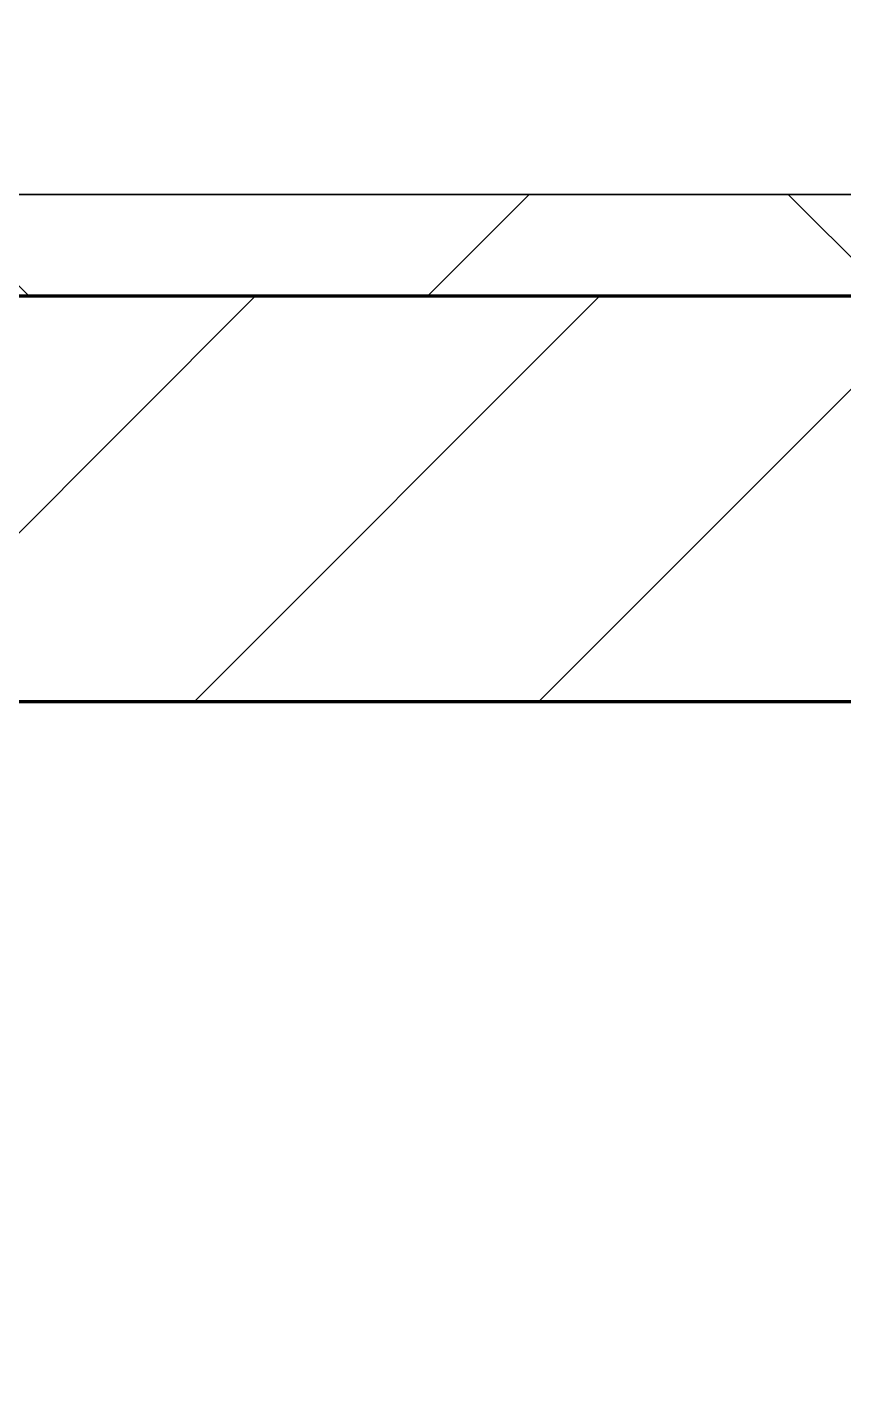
# Model space of a CAD drawing. Header units: millimetres. Extents: x -678720 to -601931, y -306 to 39239.
# Drawn here: x -671921 to -671519, y 3597 to 4262 of the extents above; entities that cross this region are included whole.
import ezdxf
from ezdxf.xclip import XClip

# ---------------------------------------------------------------- set-up
doc = ezdxf.new("R2010")
doc.units = ezdxf.units.MM
doc.header["$XCLIPFRAME"] = 0
for name, color, linetype, lineweight in [('A-GLAZ-CURT', 2, 'Continuous', 9), ('A-WALL', 5, 'Continuous', 35), ('A-WALL-FNSH', 2, 'Continuous', 35), ('A-WALL-PATT', 1, 'Continuous', 35)]:
    doc.layers.add(name, color=color, linetype=linetype, lineweight=lineweight)
doc.layers.add('A11_ALU.SOLID SHEET', color=2, linetype='Continuous')

# ---------------------------------------------------------------- blocks, each defined once
blk = doc.blocks.new('PPLS-PP19_Custom Tile Pattern - Custom Tile Pattern-V99-4234-01 ENLARGED MULTI-PURPOSE LEVEL - REFLECTED CEILING PLAN - SHEET 5')
at = {"layer": 'A-GLAZ-CURT'}
for p, q in [((-300, 0), (300, 0)), ((300, 0), (-300, 0)), ((195.99, 0), (213.31, 0)), ((213.31, 0), (195.99, 0)), ((231.03, 0), (300, 0)), ((-300, -50), (300, -50)), ((300, -50), (-300, -50))]:
    blk.add_line(p, q, dxfattribs=at)
for points, knots in [([(94.4, 0), (94.4, 0), (94.64, 0), (99.11, 0), (108.97, 0), (120.79, 0), (139.94, 0), (163.31, 0), (185.23, 0), (193.62, 0), (194.69, 0), (194.79, 0)], [-2348.345796, -2348.345796, -2348.345796, -2348.345796, -2310.419338, -2233.599744, -2052.234781, -1843.028543, -1530.39897, -1095.004608, -529.74427, -295.064701, -265.121568, -265.121568, -265.121568, -265.121568]), ([(168.37, 0), (167.68, 0), (162.47, 0), (147.02, 0), (117.98, 0), (101.91, 0), (100.34, 0)], [-543.375029, -543.375029, -543.375029, -543.375029, -530.793311, -458.593899, -401.860199, -395.777283, -395.777283, -395.777283, -395.777283]), ([(128.58, 0), (128.8, 0), (130.16, 0), (139.26, 0), (152.67, 0), (161.24, 0), (162.19, 0), (162.75, 0)], [-633.326174, -633.326174, -633.326174, -633.326174, -627.736123, -618.981161, -602.094757, -592.980799, -581.414464, -581.414464, -581.414464, -581.414464]), ([(193.8, 0), (193.33, 0), (190.11, 0), (183.13, 0), (171, 0), (161.95, 0), (161.28, 0), (158.35, 0), (157.85, 0), (157.77, 0)], [-11665.349007, -11665.349007, -11665.349007, -11665.349007, -11565.880756, -11105.624034, -10839.086983, -10768.332124, -10666.779182, -10580.760289, -10550.278881, -10550.278881, -10550.278881, -10550.278881]), ([(231.03, 0), (222.08, 0), (199.65, 0), (177.41, 0), (159.34, 0), (158.33, 0), (158.3, 0)], [-215.787645, -215.787645, -215.787645, -215.787645, -187.987675, -143.776725, -129.632772, -123.352749, -123.352749, -123.352749, -123.352749]), ([(159.07, 0), (159.13, 0), (160.84, 0), (165.21, 0), (174.15, 0), (185.98, 0), (208.82, 0), (219.42, 0), (230.06, 0)], [-115.643202, -115.643202, -115.643202, -115.643202, -114.681583, -87.660824, -65.295536, -41.623857, -24.459831, 0, 0, 0, 0]), ([(162.75, 0), (165.4, 0), (170.91, 0), (172.61, 0), (172.61, 0)], [-111.264224, -111.264224, -111.264224, -111.264224, -56.742688, -19.085662, -19.085662, -19.085662, -19.085662]), ([(230.85, 0), (229.87, 0), (225.54, 0), (221.1, 0), (200.27, 0), (182.99, 0), (174.27, 0), (169.67, 0), (168.99, 0)], [-9277.501931, -9277.501931, -9277.501931, -9277.501931, -9221.510254, -9016.44624, -8717.832359, -8253.978395, -8152.463617, -8069.855175, -8069.855175, -8069.855175, -8069.855175]), ([(215.22, 0), (214.62, 0), (210.55, 0), (203.98, 0), (187.54, 0), (175.3, 0), (169.49, 0)], [-203.825446, -203.825446, -203.825446, -203.825446, -198.527383, -184.406837, -162.427601, -142.916156, -142.916156, -142.916156, -142.916156]), ([(171.51, 0), (176.48, 0), (193.23, 0), (201.73, 0), (208.81, 0), (213.9, 0), (241.96, 0), (266.73, 0), (281.71, 0), (291.71, 0), (296.52, 0), (297.86, 0), (298.09, 0)], [-7971.819559, -7971.819559, -7971.819559, -7971.819559, -7784.112253, -7606.717214, -7289.299508, -7042.621073, -6582.165592, -6068.460911, -5766.029927, -5566.724884, -5280.360606, -5199.253518, -5199.253518, -5199.253518, -5199.253518]), ([(172.07, 0), (177.66, 0), (187.87, 0), (201.08, 0), (207.47, 0), (213.96, 0), (215.11, 0)], [-255.364076, -255.364076, -255.364076, -255.364076, -237.955587, -223.92608, -215.862851, -208.75215, -208.75215, -208.75215, -208.75215]), ([(300, 0), (288.22, 0), (262, 0), (230.43, 0), (219.94, 0), (219.02, 0)], [-12528.858583, -12528.858583, -12528.858583, -12528.858583, -11905.454923, -11162.864862, -10856.732305, -10856.732305, -10856.732305, -10856.732305]), ([(219.9, 0), (220.86, 0), (224.09, 0), (228.55, 0), (231.02, 0)], [-10670.940496, -10670.940496, -10670.940496, -10670.940496, -10511.382485, -10325.699505, -10325.699505, -10325.699505, -10325.699505]), ([(247.1, 0), (246.76, 0), (245.04, 0), (239.27, 0), (233.25, 0), (231.02, 0)], [-9649.085549, -9649.085549, -9649.085549, -9649.085549, -9581.591397, -9406.094246, -9280.669419, -9280.669419, -9280.669419, -9280.669419]), ([(300, 0), (286.53, 0), (263.48, 0), (240.39, 0), (231.11, 0)], [-285.253232, -285.253232, -285.253232, -285.253232, -244.693688, -215.867311, -215.867311, -215.867311, -215.867311]), ([(232.07, 0), (237.08, 0), (243.47, 0), (246.54, 0), (246.96, 0)], [-10299.356879, -10299.356879, -10299.356879, -10299.356879, -9925.173265, -9834.877357, -9834.877357, -9834.877357, -9834.877357]), ([(284.76, 0), (284.76, 0), (285.09, 0), (287.47, 0), (293.59, 0), (297.76, 0), (300, 0)], [-4110.630118, -4110.630118, -4110.630118, -4110.630118, -4053.389046, -3959.664717, -3862.421465, -3746.95702, -3746.95702, -3746.95702, -3746.95702]), ([(297.38, 0), (295.84, 0), (291.62, 0), (285.38, 0), (284.87, 0)], [-4803.172655, -4803.172655, -4803.172655, -4803.172655, -4358.271401, -4143.037883, -4143.037883, -4143.037883, -4143.037883])]:
    blk.add_open_spline(points, degree=3, knots=knots, dxfattribs=at)
for points in [[(168.74, 0), (168.74, 0), (169.81, 0), (171.51, 0)], [(195.11, 0), (194.91, 0), (194.44, 0), (193.8, 0)]]:
    blk.add_open_spline(points, degree=3, dxfattribs=at)
blk = doc.blocks.new('PPLS-PP19_Custom Tile Pattern - Custom Tile Pattern-V100-4234-01 ENLARGED MULTI-PURPOSE LEVEL - REFLECTED CEILING PLAN - SHEET 5')
at = {"layer": 'A-GLAZ-CURT'}
for p, q in [((-300, 0), (300, 0)), ((300, 0), (-300, 0)), ((-293.07, 0), (-275.75, 0)), ((-275.75, 0), (-293.07, 0)), ((-222.32, 0), (-205, 0)), ((-205, 0), (-222.32, 0)), ((-300, -50), (300, -50)), ((300, -50), (-300, -50))]:
    blk.add_line(p, q, dxfattribs=at)
at = {"layer": 'A-GLAZ-CURT', "flags": 128}
for points in [[(-300, 0), (-291.56, 0), (-283.3, 0), (-275.2, 0), (-267.26, 0), (-259.45, 0), (-251.77, 0), (-244.2, 0), (-237.13, 0)], [(-237.13, 0), (-244.39, 0), (-251.96, 0), (-259.67, 0), (-267.51, 0), (-275.48, 0), (-283.55, 0), (-291.73, 0), (-300, 0)], [(-125.17, 0), (-128.55, 0), (-134.16, 0), (-140.03, 0), (-145.5, 0), (-150.63, 0), (-155.53, 0), (-160.27, 0), (-164.95, 0), (-169.65, 0), (-174.47, 0), (-179.49, 0), (-184.81, 0), (-190.44, 0), (-196.37, 0), (-202.58, 0), (-209.04, 0), (-215.73, 0), (-222.63, 0), (-229.72, 0), (-236.97, 0)], [(-236.74, 0), (-229.36, 0), (-222.06, 0), (-214.83, 0), (-207.71, 0), (-200.76, 0), (-194.02, 0), (-187.54, 0), (-181.38, 0), (-175.58, 0), (-171.16, 0)], [(-170.25, 0), (-165.64, 0), (-162.01, 0), (-159.53, 0), (-157.46, 0), (-154.52, 0), (-149.42, 0), (-141.84, 0), (-132.81, 0), (-126.08, 0)]]:
    blk.add_lwpolyline(points, dxfattribs=at)
at = {"layer": 'A-GLAZ-CURT'}
for points, knots in [([(-300, 0), (-284.65, 0), (-236.57, 0), (-174.61, 0), (-129.95, 0), (-110.8, 0), (-99.5, 0), (-91.46, 0)], [-5323.127839, -5323.127839, -5323.127839, -5323.127839, -4502.809032, -2700.551212, -1002.059161, -460.363443, 0, 0, 0, 0]), ([(-171.21, 0), (-184.62, 0), (-218.65, 0), (-262.56, 0), (-294.48, 0), (-300, 0)], [-16151.044612, -16151.044612, -16151.044612, -16151.044612, -15131.813646, -13729.592194, -13439.944408, -13439.944408, -13439.944408, -13439.944408]), ([(-137.88, 0), (-140.56, 0), (-147.66, 0), (-147.69, 0), (-158.72, 0), (-174.02, 0), (-185.59, 0), (-209.77, 0), (-232.01, 0), (-255.22, 0), (-262.59, 0), (-264.9, 0), (-265.4, 0)], [-3187.727384, -3187.727384, -3187.727384, -3187.727384, -2919.378265, -2477.344047, -2237.412286, -2029.680487, -1755.085331, -1400.429864, -858.079193, -543.655514, -208.940337, 0, 0, 0, 0]), ([(-258.6, 0), (-257.91, 0), (-254.26, 0), (-246.46, 0), (-239.86, 0), (-237.77, 0)], [-5722.54675, -5722.54675, -5722.54675, -5722.54675, -5657.471696, -5413.335975, -5300.076856, -5300.076856, -5300.076856, -5300.076856]), ([(-237.13, 0), (-232.14, 0), (-223.83, 0), (-213.1, 0), (-200.2, 0), (-187.05, 0), (-176.95, 0), (-171.21, 0)], [-5288.387132, -5288.387132, -5288.387132, -5288.387132, -5017.494783, -4832.723979, -4666.091899, -4349.945572, -4073.147577, -4073.147577, -4073.147577, -4073.147577]), ([(-133.82, 0), (-135.51, 0), (-137.8, 0), (-149.31, 0), (-162.01, 0), (-177.91, 0), (-199.46, 0), (-216.65, 0), (-231.26, 0), (-233.46, 0), (-234, 0)], [-2731.647847, -2731.647847, -2731.647847, -2731.647847, -2418.507304, -2308.929706, -2113.765672, -1763.376603, -1422.553702, -978.033455, -846.069444, -682.911962, -682.911962, -682.911962, -682.911962]), ([(-233.49, 0), (-233.44, 0), (-232.38, 0), (-230.74, 0), (-225.3, 0), (-223.63, 0)], [-455.274641, -455.274641, -455.274641, -455.274641, -440.605512, -119.536984, 0, 0, 0, 0]), ([(-223.63, 0), (-219.39, 0), (-206.17, 0), (-188.58, 0), (-169.02, 0), (-152.12, 0), (-136.84, 0), (-127.33, 0), (-124.19, 0), (-123.43, 0), (-123.28, 0)], [-5463.295695, -5463.295695, -5463.295695, -5463.295695, -5161.076232, -4739.070012, -4465.409639, -4149.119819, -3839.893365, -3647.167523, -3488.92562, -3439.852845, -3439.852845, -3439.852845, -3439.852845]), ([(-105.28, 0), (-114.26, 0), (-134.65, 0), (-158.22, 0), (-171.17, 0)], [-18068.529621, -18068.529621, -18068.529621, -18068.529621, -17136.203329, -16151.889957, -16151.889957, -16151.889957, -16151.889957]), ([(-171.08, 0), (-169.62, 0), (-164.61, 0), (-158.7, 0), (-157.22, 0)], [-4071.073527, -4071.073527, -4071.073527, -4071.073527, -4000.813434, -3840.635403, -3840.635403, -3840.635403, -3840.635403]), ([(-152.35, 0), (-151.03, 0), (-147.71, 0), (-143.57, 0), (-138.62, 0)], [-3494.978217, -3494.978217, -3494.978217, -3494.978217, -3371.022232, -3227.460399, -3227.460399, -3227.460399, -3227.460399]), ([(-118.78, 0), (-121.86, 0), (-126.28, 0), (-136.96, 0), (-147.46, 0), (-150.03, 0), (-150.57, 0)], [-5938.474035, -5938.474035, -5938.474035, -5938.474035, -5700.061948, -5508.838257, -5298.784692, -5196.16478, -5196.16478, -5196.16478, -5196.16478]), ([(-150.34, 0), (-150.07, 0), (-147.75, 0), (-142.6, 0), (-127.26, 0), (-113.26, 0), (-106.8, 0), (-105.29, 0)], [-4948.728362, -4948.728362, -4948.728362, -4948.728362, -4883.323924, -4440.880425, -4054.690705, -3793.097032, -3712.546174, -3712.546174, -3712.546174, -3712.546174]), ([(-39.4, 0), (-43.56, 0), (-56.17, 0), (-78.2, 0), (-110.94, 0), (-130.52, 0), (-147.74, 0), (-149.07, 0)], [-8369.627725, -8369.627725, -8369.627725, -8369.627725, -8073.216054, -7508.296369, -7004.680444, -6449.282163, -6277.220794, -6277.220794, -6277.220794, -6277.220794]), ([(-148.23, 0), (-146.94, 0), (-140.15, 0), (-137.28, 0), (-133.93, 0), (-128.78, 0), (-126.5, 0)], [-6162.058746, -6162.058746, -6162.058746, -6162.058746, -6017.569127, -5560.701257, -5364.112219, -5231.017328, -5231.017328, -5231.017328, -5231.017328]), ([(-105.28, 0), (-112.28, 0), (-123.63, 0), (-139.03, 0), (-146.11, 0), (-146.95, 0)], [-1320.953049, -1320.953049, -1320.953049, -1320.953049, -945.742622, -741.901385, -489.130243, -489.130243, -489.130243, -489.130243]), ([(-146.69, 0), (-146.59, 0), (-145.49, 0), (-135.69, 0), (-128.29, 0), (-125.15, 0)], [-420.34245, -420.34245, -420.34245, -420.34245, -406.956646, -290.263673, 0, 0, 0, 0]), ([(-127.41, 0), (-131.63, 0), (-133.16, 0), (-134.09, 0), (-134.15, 0)], [-8540.990293, -8540.990293, -8540.990293, -8540.990293, -8266.114998, -8246.473386, -8246.473386, -8246.473386, -8246.473386]), ([(-134.15, 0), (-133.32, 0), (-130.31, 0), (-117.33, 0), (-92.04, 0), (-74.02, 0), (-62.74, 0), (-60.36, 0), (-59.97, 0)], [-7657.439573, -7657.439573, -7657.439573, -7657.439573, -7293.749979, -6839.55839, -6236.997189, -5713.340575, -5140.470607, -5006.787413, -5006.787413, -5006.787413, -5006.787413]), ([(-120.13, 0), (-120.14, 0), (-120.24, 0), (-121.3, 0), (-129.25, 0), (-133.82, 0)], [-2933.992132, -2933.992132, -2933.992132, -2933.992132, -2920.575025, -2840.280255, -2731.647847, -2731.647847, -2731.647847, -2731.647847]), ([(-113.43, 0), (-113.44, 0), (-113.96, 0), (-119.73, 0), (-125.43, 0), (-127.03, 0), (-127.41, 0)], [-328.499627, -328.499627, -328.499627, -328.499627, -282.672656, -98.539552, -24.539552, 0, 0, 0, 0]), ([(-126.5, 0), (-122.44, 0), (-114.99, 0), (-107.93, 0), (-105.37, 0)], [-5231.017328, -5231.017328, -5231.017328, -5231.017328, -4994.692869, -4857.373233, -4857.373233, -4857.373233, -4857.373233]), ([(-125.15, 0), (-124.93, 0), (-121.96, 0), (-113.01, 0), (-98.9, 0), (-85.29, 0), (-71.67, 0), (-65.93, 0), (-65.07, 0)], [-3362.7396, -3362.7396, -3362.7396, -3362.7396, -3342.215224, -3074.362186, -2902.289527, -2605.247022, -2322.099534, -2241.8264, -2241.8264, -2241.8264, -2241.8264]), ([(-122.08, 0), (-122.01, 0), (-121.69, 0), (-121.2, 0), (-120.88, 0)], [-3136.336417, -3136.336417, -3136.336417, -3136.336417, -3110.304437, -3035.164275, -3035.164275, -3035.164275, -3035.164275]), ([(-106.25, 0), (-106.6, 0), (-109.17, 0), (-114.02, 0), (-117.28, 0), (-118.78, 0)], [-247.436418, -247.436418, -247.436418, -247.436418, -229.489605, -116.330425, 0, 0, 0, 0]), ([(-117.74, 0), (-117.19, 0), (-114.78, 0), (-113.43, 0), (-113.43, 0)], [-821.249067, -821.249067, -821.249067, -821.249067, -394.672656, -330.879064, -330.879064, -330.879064, -330.879064]), ([(-40.49, 0), (-41.6, 0), (-45.04, 0), (-58.97, 0), (-85.2, 0), (-107.61, 0), (-116.56, 0), (-117.56, 0)], [-3777.745706, -3777.745706, -3777.745706, -3777.745706, -3538.256648, -2842.901703, -2193.204658, -1433.981041, -985.49888, -985.49888, -985.49888, -985.49888]), ([(-115.82, 0), (-114.96, 0), (-110.41, 0), (-96.78, 0), (-71.33, 0), (-42.53, 0), (-12.78, 0), (4.23, 0), (9.64, 0), (10.14, 0), (10.18, 0)], [-5724.064692, -5724.064692, -5724.064692, -5724.064692, -5430.283136, -5103.229623, -4799.173296, -4065.652676, -3589.737505, -3285.047089, -3066.359526, -3044.715262, -3044.715262, -3044.715262, -3044.715262]), ([(-106.06, 0), (-107.77, 0), (-112.98, 0), (-114.94, 0), (-115.63, 0)], [-608.943052, -608.943052, -608.943052, -608.943052, -501.969187, -243.577221, -243.577221, -243.577221, -243.577221]), ([(-39.36, 0), (-39.83, 0), (-45.35, 0), (-56.24, 0), (-75.59, 0), (-91.68, 0), (-102.63, 0), (-105.34, 0)], [-1823.120591, -1823.120591, -1823.120591, -1823.120591, -1792.521578, -1466.981642, -1208.454564, -789.402658, -623.793414, -623.793414, -623.793414, -623.793414]), ([(-105.29, 0), (-99.45, 0), (-84.21, 0), (-63.44, 0), (-54.4, 0), (-48.99, 0), (-42.74, 0), (-39.38, 0)], [-4855.840685, -4855.840685, -4855.840685, -4855.840685, -4542.524482, -4008.285538, -3689.699207, -3546.54457, -3370.26173, -3370.26173, -3370.26173, -3370.26173]), ([(-39.69, 0), (-40.51, 0), (-45.14, 0), (-46.13, 0), (-60.59, 0), (-80.62, 0), (-95.98, 0), (-105.28, 0)], [-1732.054927, -1732.054927, -1732.054927, -1732.054927, -1672.078046, -1405.135169, -1060.00838, -740.068933, -263.995341, -263.995341, -263.995341, -263.995341]), ([(-105.23, 0), (-99.4, 0), (-88.76, 0), (-75.26, 0), (-68.41, 0), (-65.12, 0), (-63.63, 0)], [-3711.546272, -3711.546272, -3711.546272, -3711.546272, -3402.597032, -3144.956779, -3050.982048, -2969.237017, -2969.237017, -2969.237017, -2969.237017]), ([(-86.16, 0), (-91.37, 0), (-97.45, 0), (-103.92, 0), (-104.72, 0)], [-1681.3698, -1681.3698, -1681.3698, -1681.3698, -1374.161226, -1331.084425, -1331.084425, -1331.084425, -1331.084425]), ([(-72.93, 0), (-75.51, 0), (-84.86, 0), (-96.58, 0), (-104.69, 0)], [-19442.345229, -19442.345229, -19442.345229, -19442.345229, -18935.241197, -18088.99392, -18088.99392, -18088.99392, -18088.99392]), ([(-91.46, 0), (-90.09, 0), (-84.7, 0), (-77.43, 0), (-72.73, 0), (-72.64, 0), (-72.64, 0)], [-19832.387487, -19832.387487, -19832.387487, -19832.387487, -19753.885894, -19541.04734, -19478.625389, -19471.062469, -19471.062469, -19471.062469, -19471.062469]), ([(-63.96, 0), (-64.13, 0), (-72.5, 0), (-80.63, 0), (-86.16, 0)], [-2171.769325, -2171.769325, -2171.769325, -2171.769325, -2007.031671, -1681.3698, -1681.3698, -1681.3698, -1681.3698]), ([(-29.03, 0), (-33.97, 0), (-43.74, 0), (-56.37, 0), (-71.66, 0), (-77.83, 0), (-82.66, 0), (-83.28, 0), (-83.28, 0)], [-2680.714891, -2680.714891, -2680.714891, -2680.714891, -2413.671296, -2161.752162, -2006.592567, -1646.621388, -1424.436217, -1393.971743, -1393.971743, -1393.971743, -1393.971743]), ([(-83.28, 0), (-83.28, 0), (-82.91, 0), (-76.14, 0), (-62.97, 0), (-50.15, 0), (-42.19, 0), (-39.92, 0)], [-1393.4169, -1393.4169, -1393.4169, -1393.4169, -1353.722004, -1274.333717, -1073.56893, -651.549973, -428.914382, -428.914382, -428.914382, -428.914382]), ([(-66.39, 0), (-66.39, 0), (-63.63, 0), (-53.63, 0), (-34.42, 0), (-29.82, 0), (-29.19, 0)], [-2493.31794, -2493.31794, -2493.31794, -2493.31794, -2315.303971, -1809.437387, -963.711516, -666.19313, -666.19313, -666.19313, -666.19313]), ([(31.18, 0), (25.97, 0), (11.99, 0), (-16.92, 0), (-47.42, 0), (-65.77, 0), (-66.37, 0), (-66.38, 0)], [-4496.803627, -4496.803627, -4496.803627, -4496.803627, -4222.080604, -3745.412743, -2981.410125, -2542.574734, -2498.224237, -2498.224237, -2498.224237, -2498.224237]), ([(-63.63, 0), (-61.49, 0), (-57.39, 0), (-54.49, 0), (-45.2, 0), (-40.79, 0), (-40.46, 0), (-40.44, 0)], [-2969.237017, -2969.237017, -2969.237017, -2969.237017, -2851.217951, -2734.127174, -2474.780881, -2410.990208, -2350.645972, -2350.645972, -2350.645972, -2350.645972]), ([(-58.83, 0), (-58.37, 0), (-57.29, 0), (-54.23, 0), (-46.33, 0), (-42.62, 0), (-41.76, 0)], [-4859.52896, -4859.52896, -4859.52896, -4859.52896, -4680.891996, -4469.85053, -4321.566175, -4270.495146, -4270.495146, -4270.495146, -4270.495146]), ([(-51.83, 0), (-51.83, 0), (-51.78, 0), (-47.4, 0), (-46.01, 0), (-40.22, 0), (-36.78, 0)], [-632.814994, -632.814994, -632.814994, -632.814994, -627.965721, -508.377888, -260.442412, 0, 0, 0, 0]), ([(76.63, 0), (74.8, 0), (67.65, 0), (53.52, 0), (37, 0), (24.07, 0), (12.82, 0), (-2.9, 0), (-20.62, 0), (-32.81, 0), (-44.85, 0), (-51.43, 0), (-51.79, 0)], [-3095.572228, -3095.572228, -3095.572228, -3095.572228, -2950.589685, -2634.532728, -2313.748533, -2106.613311, -1925.670641, -1617.263037, -1290.787923, -1039.307308, -819.71621, -644.910881, -644.910881, -644.910881, -644.910881]), ([(-41.76, 0), (-39.9, 0), (-37.72, 0), (-36.92, 0), (-36.77, 0)], [-4270.495146, -4270.495146, -4270.495146, -4270.495146, -4161.040818, -4106.245333, -4106.245333, -4106.245333, -4106.245333]), ([(-36.62, 0), (-36.62, 0), (-38.18, 0), (-39.39, 0), (-39.45, 0)], [-4069.478503, -4069.478503, -4069.478503, -4069.478503, -3858.647035, -3847.622901, -3847.622901, -3847.622901, -3847.622901]), ([(-26.75, 0), (-27.82, 0), (-32.33, 0), (-37.09, 0), (-39.36, 0)], [-8718.362214, -8718.362214, -8718.362214, -8718.362214, -8532.293389, -8370.539431, -8370.539431, -8370.539431, -8370.539431]), ([(-39.31, 0), (-38.21, 0), (-35.4, 0), (-33.57, 0), (-29.94, 0), (-28.57, 0)], [-408.512424, -408.512424, -408.512424, -408.512424, -296.515819, -83.513472, 0, 0, 0, 0]), ([(-36.33, 0), (-36.43, 0), (-36.94, 0), (-38.31, 0), (-39.2, 0)], [-1855.773136, -1855.773136, -1855.773136, -1855.773136, -1810.870157, -1744.076201, -1744.076201, -1744.076201, -1744.076201]), ([(9.32, 0), (9.08, 0), (7.65, 0), (2.57, 0), (-12.23, 0), (-25.14, 0), (-34.62, 0), (-39.19, 0)], [-2922.926651, -2922.926651, -2922.926651, -2922.926651, -2882.788014, -2720.818881, -2518.50168, -2125.455881, -1826.829157, -1826.829157, -1826.829157, -1826.829157]), ([(-38.95, 0), (-38.05, 0), (-28.67, 0), (-18.03, 0), (8.61, 0), (15.02, 0), (22.01, 0), (25.31, 0), (26.47, 0)], [-3362.796854, -3362.796854, -3362.796854, -3362.796854, -3315.260113, -2864.387349, -2439.246196, -2084.094819, -1956.422387, -1889.44267, -1889.44267, -1889.44267, -1889.44267]), ([(-36.78, 0), (-32.43, 0), (-19.22, 0), (8.83, 0), (43.36, 0), (70.92, 0), (82.12, 0), (83.66, 0)], [-6191.144455, -6191.144455, -6191.144455, -6191.144455, -5862.463379, -5340.621928, -4573.028122, -4094.177415, -3869.465285, -3869.465285, -3869.465285, -3869.465285])]:
    blk.add_open_spline(points, degree=3, knots=knots, dxfattribs=at)
blk.add_open_spline([(-39.38, 0), (-38.72, 0), (-37.97, 0), (-37.36, 0)], degree=3, dxfattribs=at)
blk = doc.blocks.new('*U321')
at = {"layer": 'A-GLAZ-CURT'}
for name, p in [('PPLS-PP19_Custom Tile Pattern - Custom Tile Pattern-V99-4234-01 ENLARGED MULTI-PURPOSE LEVEL - REFLECTED CEILING PLAN - SHEET 5', (-39065, -5100)), ('PPLS-PP19_Custom Tile Pattern - Custom Tile Pattern-V100-4234-01 ENLARGED MULTI-PURPOSE LEVEL - REFLECTED CEILING PLAN - SHEET 5', (-38465, -5100))]:
    blk.add_blockref(name, p, dxfattribs=at)
blk = doc.blocks.new('*U743')
blk.add_lwpolyline([(21173.36, -580), (28210, -580), (28210, -6849.96), (45954.15, -6849.96), (45954.15, 600), (82995.06, 600), (83086.47, 650), (90052, 650), (90392, 990), (103159.16, 990), (103159.16, 4990), (21173.36, 4990), (21173.36, 3485.45), (21203.36, 3485.45), (21203.36, 925.54), (21173.36, 925.54), (21173.36, -580)])

msp = doc.modelspace()

# ---------------------------------------------------------------- block references
at = {"layer": 'A11_ALU.SOLID SHEET'}
ref = msp.add_blockref('*U743', (-744682.37, 3579.02), dxfattribs=at)
XClip(ref).set_block_clipping_path([(69798.6834257276, -3885.5002684942), (120965.0023936313, 33679.9972602262)])

# ---------------------------------------------------------------- next in the draw order: hatches: boundary and pattern name
at = {"layer": 'A-WALL-PATT', "lineweight": 9}
h = msp.add_hatch(dxfattribs=at)
h.set_pattern_fill('FP_3', color=256, style=0, pattern_type=2)
h.set_pattern_definition([(45, (0, 0), (-212.13203, 212.13203), []), (135, (0, 0), (-212.13203, -212.13203), [])])
h.paths.add_polyline_path([(-661708.03, 4129.02), (-661758.03, 4179.02), (-674883.69, 4179.02), (-674883.69, 4129.02), (-662226.93, 4129.02)])
h = msp.add_hatch(dxfattribs=at)
h.set_pattern_fill('FP_2', color=256, style=0, pattern_type=2)
h.set_pattern_definition([(45, (0, 0), (-84.852814, 84.852814), [])])
h.paths.add_polyline_path([(-662226.93, 3929.02), (-661508.03, 3929.02), (-661708.03, 4129.02), (-674883.69, 4129.02), (-674883.69, 3929.02), (-663281.66, 3929.02)])

# ---------------------------------------------------------------- next in the draw order: linework, layer by layer
at = {"layer": 'A-WALL', "color": 7, "lineweight": 70}
for p, q in [((-674883.69, 4129.02), (-661708.03, 4129.02)), ((-661790.87, 3929.02), (-672727.37, 3929.02))]:
    msp.add_line(p, q, dxfattribs=at)
at = {"layer": 'A-WALL-FNSH', "color": 250}
for p, q in [((-674883.69, 4179.02), (-661758.03, 4179.02)), ((-661708.03, 4129.02), (-674883.69, 4129.02))]:
    msp.add_line(p, q, dxfattribs=at)

# ---------------------------------------------------------------- next in the draw order: block references
msp.add_blockref('*U321', (-633017.37, 9279.02))

doc.saveas('drawing.dxf')
